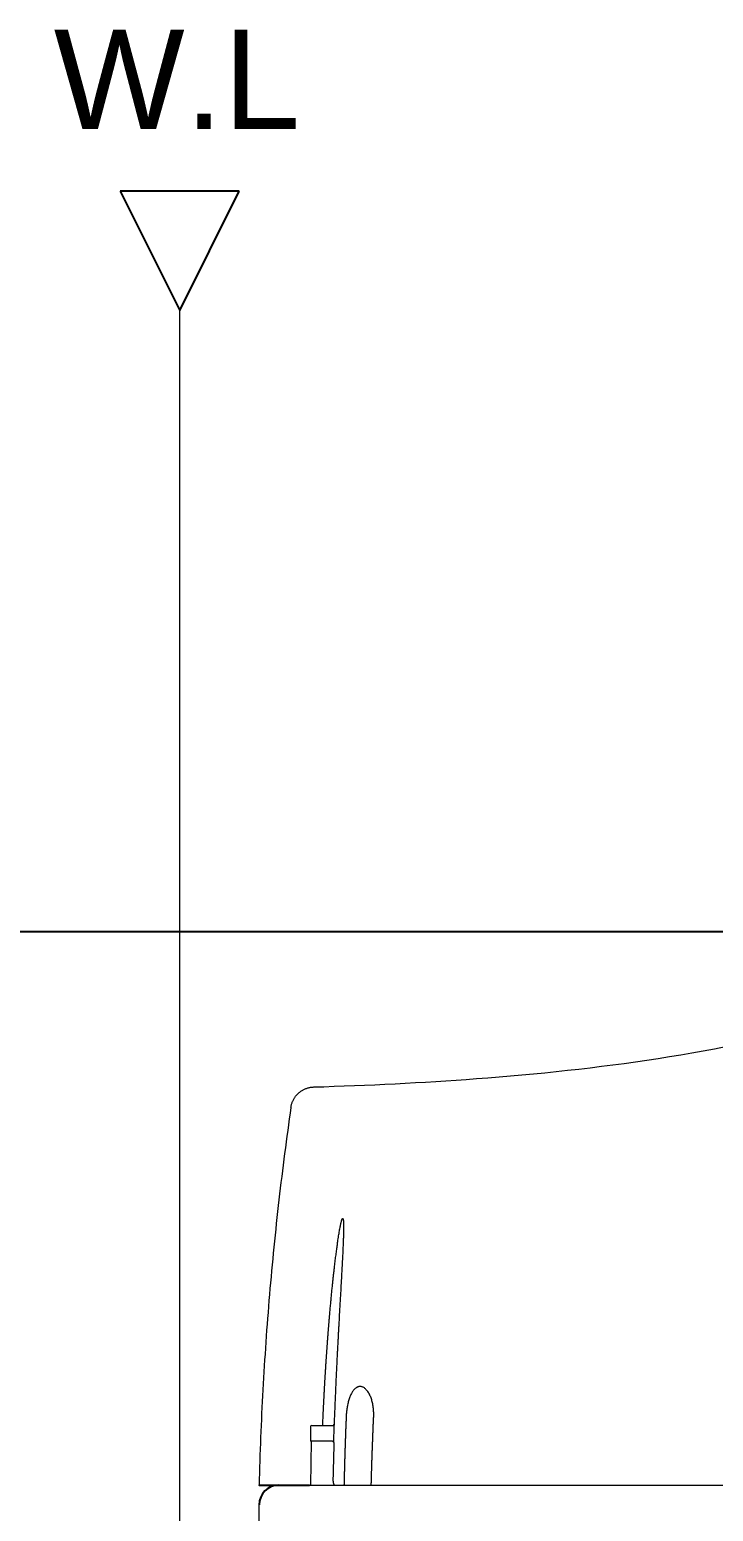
# Model space of a CAD drawing. Header units: millimetres. Extents: x 0 to 1800, y -67 to 2530.
# Drawn here: x 222.9 to 395.1, y 643.2 to 1016 of the extents above; entities that cross this region are included whole.
import ezdxf

# ---------------------------------------------------------------- set-up
doc = ezdxf.new("R2010")
doc.units = ezdxf.units.MM
for name, color, linetype in [('TEXT', 7, 'Continuous'), ('내부선 및 부속', 4, 'Continuous'), ('외형선', 3, 'Continuous'), ('치수선', 7, 'Continuous')]:
    doc.layers.add(name, color=color, linetype=linetype)
doc.styles.add('____', font='')
doc.styles.add('타이틀', font='H2GTRM.TTF', dxfattribs={"height": 25})
doc.styles.get('____').set_extended_font_data('굴림')
doc.dimstyles.new('MSADIM', dxfattribs={"dimtxt": 33, "dimasz": 17, "dimexe": 10, "dimexo": 7.5, "dimgap": 10, "dimtad": 0, "dimtih": 1, "dimtoh": 1, "dimdec": 0, "dimzin": 1, "dimdsep": 46, "dimtxsty": '____', "dimcen": 11.25, "dimadec": 0, "dimazin": 0, "dimtfac": 1, "dimtdec": 0, "dimtix": 1, "dimtmove": 0, "dimatfit": 3, "dimfxl": 0, "dimtolj": 1, "dimtzin": 1, "dimarcsym": 0})

# ---------------------------------------------------------------- blocks, each defined once
blk = doc.blocks.new('*D38')
at = {"layer": '치수선', "color": 0, "linetype": 'Continuous', "lineweight": -2}
for p, q in [((459.15, 789.05), (155.58, 789.05)), ((165.58, 772.05), (165.58, 552.27)), ((165.58, 286.85), (165.58, 506.64)), ((308.21, 269.85), (155.58, 269.85))]:
    blk.add_line(p, q, dxfattribs=at)
at = {"layer": '치수선', "color": 0, "linetype": 'Continuous'}
for points in [[(162.75, 772.05), (168.42, 772.05), (165.58, 789.05)], [(162.75, 286.85), (168.42, 286.85), (165.58, 269.85)]]:
    blk.add_solid(points, dxfattribs=at)
at = {"layer": '치수선', "color": 0, "linetype": 'Continuous', "insert": (165.58, 529.45), "char_height": 25, "attachment_point": 5, "style": '____'}
blk.add_mtext('\\A1;520', dxfattribs=at)

msp = doc.modelspace()

# ---------------------------------------------------------------- linework, layer by layer
at = {"linetype": 'Continuous', "lineweight": 13}
msp.add_open_spline([(312.23, 649.85), (313.36, 649.85), (314.56, 649.85), (315.82, 649.85)], degree=3, dxfattribs=at)
msp.add_open_spline([(315.82, 649.85), (316.97, 649.85), (319.36, 649.85), (321.96, 649.85), (324.65, 649.85), (326.05, 649.85), (328.93, 649.85), (330.43, 649.85), (332.74, 649.85), (333.52, 649.85), (334.51, 649.85), (334.71, 649.85), (335.11, 649.85), (335.7, 649.85), (336.31, 649.85), (338.32, 649.85), (339.96, 649.85), (343.27, 649.85), (344.95, 649.85), (348.34, 649.85), (350.06, 649.85), (353.51, 649.85), (355.26, 649.85), (358.78, 649.85), (360.55, 649.85), (363.23, 649.85), (364.13, 649.85), (365.25, 649.85), (365.48, 649.85), (365.93, 649.85), (366.15, 649.85), (366.83, 649.85), (367.28, 649.85), (369.54, 649.85), (371.35, 649.85), (374.97, 649.85), (376.79, 649.85), (380.44, 649.85), (382.26, 649.85), (385.92, 649.85), (387.76, 649.85), (391.43, 649.85), (393.27, 649.85), (395.11, 649.85)], degree=3, knots=[0, 0, 0, 0, 0.0625, 0.125, 0.125, 0.1875, 0.1875, 0.25, 0.25, 0.28125, 0.28125, 0.289062, 0.289062, 0.296875, 0.3125, 0.3125, 0.375, 0.375, 0.4375, 0.4375, 0.5, 0.5, 0.5625, 0.5625, 0.625, 0.625, 0.65625, 0.65625, 0.664062, 0.664062, 0.671875, 0.671875, 0.6875, 0.6875, 0.75, 0.75, 0.8125, 0.8125, 0.875, 0.875, 0.9375, 0.9375, 1, 1, 1, 1], dxfattribs=at)
at = {"layer": '내부선 및 부속', "linetype": 'Continuous', "lineweight": 13}
for p, q in [((293.66, 664.55), (293.66, 660.85)), ((293.96, 664.85), (298.36, 664.85)), ((293.85, 660.85), (293.66, 649.85)), ((298.3, 660.85), (293.66, 660.85)), ((298.75, 660.85), (298.31, 660.85))]:
    msp.add_line(p, q, dxfattribs=at)
msp.add_arc((293.96, 664.55), 0.3, 90, 180, dxfattribs=at)
for points, knots in [([(294.47, 749.99), (308.14, 750.41), (337.14, 751.82), (381.27, 756.44), (418.99, 764.14), (443.76, 773.85), (453.45, 779.62), (456.32, 781.64)], [0, 0, 0, 0, 0.246189, 0.522496, 0.798803, 0.936957, 1, 1, 1, 1]), ([(288.72, 744.86), (287.6, 737.13), (285.56, 721.46), (283.2, 697.77), (281.53, 673.83), (280.9, 657.85), (280.71, 649.85)], [0, 0, 0, 0, 0.2455, 0.497, 0.7485, 1, 1, 1, 1]), ([(296.72, 664.85), (296.76, 665.68), (296.8, 666.52), (296.83, 667.35), (296.84, 667.39), (296.84, 667.56), (296.86, 667.85), (296.88, 668.23), (296.89, 668.61), (296.91, 668.98), (296.93, 669.36), (296.95, 669.73), (296.97, 670.1), (296.98, 670.47), (297, 670.83), (297.02, 671.2), (297.04, 671.56), (297.06, 671.92), (297.08, 672.28), (297.1, 672.63), (297.12, 672.99), (297.14, 673.34), (297.15, 673.69), (297.17, 674.04), (297.19, 674.39), (297.21, 674.73), (297.23, 675.07), (297.25, 675.41), (297.27, 675.75), (297.29, 676.09), (297.31, 676.43), (297.33, 676.76), (297.35, 677.09), (297.37, 677.42), (297.39, 677.75), (297.41, 678.07), (297.43, 678.4), (297.45, 678.72), (297.47, 679.04), (297.49, 679.36), (297.51, 679.67), (297.53, 679.99), (297.55, 680.3), (297.57, 680.61), (297.59, 680.92), (297.61, 681.22), (297.63, 681.53), (297.65, 681.83), (297.67, 682.13), (297.69, 682.43), (297.71, 682.73), (297.74, 683.02), (297.76, 683.31), (297.78, 683.6), (297.8, 683.89), (297.82, 684.18), (297.84, 684.47), (297.86, 684.75), (297.88, 685.03), (297.9, 685.31), (297.92, 685.59), (297.94, 685.86), (297.96, 686.14), (297.98, 686.41), (298, 686.68), (298.02, 686.95), (298.04, 687.21), (298.06, 687.48), (298.08, 687.74), (298.1, 688), (298.12, 688.26), (298.14, 688.51), (298.16, 688.77), (298.18, 689.02), (298.2, 689.27), (298.22, 689.52), (298.24, 689.77), (298.26, 690.01), (298.28, 690.25), (298.3, 690.5), (298.32, 690.73), (298.34, 690.97), (298.36, 691.21), (298.38, 691.44), (298.43, 692.06), (298.52, 693.06), (298.64, 694.42), (298.76, 695.74), (298.88, 697.02), (299, 698.26), (299.12, 699.46), (299.24, 700.63), (299.36, 701.75), (299.48, 702.83), (299.6, 703.87), (299.74, 705.05), (299.89, 706.36), (300.07, 707.76), (300.24, 709.07), (300.4, 710.29), (300.55, 711.31), (300.68, 712.15), (300.79, 712.84), (300.89, 713.47), (300.99, 714.06), (301.09, 714.59), (301.17, 715.01), (301.24, 715.34), (301.3, 715.59), (301.35, 715.81), (301.4, 716.02), (301.44, 716.2), (301.49, 716.36), (301.53, 716.5), (301.58, 716.62), (301.62, 716.72), (301.65, 716.8), (301.69, 716.85), (301.72, 716.89), (301.76, 716.9), (301.79, 716.89), (301.82, 716.86), (301.84, 716.8), (301.87, 716.72), (301.89, 716.61), (301.91, 716.46), (301.93, 716.28), (301.95, 716.07), (301.96, 715.83), (301.97, 715.56), (301.98, 715.26), (301.98, 714.93), (301.98, 714.57), (301.98, 714.18), (301.97, 713.77), (301.96, 713.32), (301.95, 712.84), (301.93, 712.33), (301.92, 711.79), (301.89, 711.22), (301.87, 710.62), (301.84, 710), (301.82, 709.36), (301.79, 708.7), (301.75, 708), (301.72, 707.29), (301.68, 706.55), (301.64, 705.78), (301.6, 704.99), (301.53, 703.69), (301.43, 701.85), (301.29, 699.4), (301.14, 696.81), (300.98, 694.06), (300.87, 691.99), (300.8, 690.65), (300.76, 690.1), (300.73, 689.54), (300.7, 688.97), (300.67, 688.4), (300.64, 687.82), (300.61, 687.24), (300.58, 686.65), (300.55, 686.06), (300.52, 685.47), (300.48, 684.86), (300.45, 684.26), (300.42, 683.64), (300.39, 683.03), (300.36, 682.4), (300.32, 681.77), (300.29, 681.14), (300.26, 680.5), (300.23, 679.86), (300.2, 679.21), (300.17, 678.56), (300.13, 677.9), (300.1, 677.23), (300.07, 676.56), (300.04, 675.89), (300.01, 675.21), (299.98, 674.52), (299.95, 673.83), (299.92, 673.14), (299.89, 672.43), (299.86, 671.73), (299.83, 671.02), (299.8, 670.3), (299.77, 669.58), (299.74, 668.85), (299.71, 668.12), (299.68, 667.38), (299.65, 666.64), (299.62, 665.89), (299.6, 665.39), (299.59, 665.14)], [-0.024172, -0.024172, -0.024172, -0.024172, 0, 0, 0, 0.001192, 0.00489, 0.00857, 0.01223, 0.015873, 0.019496, 0.023101, 0.026688, 0.030256, 0.033805, 0.037336, 0.040848, 0.044342, 0.047817, 0.051273, 0.054711, 0.058131, 0.061532, 0.064914, 0.068278, 0.071623, 0.074949, 0.078257, 0.081547, 0.084817, 0.08807, 0.091304, 0.094519, 0.097715, 0.100893, 0.104053, 0.107194, 0.110316, 0.11342, 0.116505, 0.119572, 0.12262, 0.12565, 0.128661, 0.131653, 0.134627, 0.137583, 0.140519, 0.143438, 0.146337, 0.149219, 0.152081, 0.154925, 0.157751, 0.160558, 0.163346, 0.166116, 0.168867, 0.1716, 0.174314, 0.17701, 0.179687, 0.182346, 0.184986, 0.187607, 0.19021, 0.192795, 0.19536, 0.197908, 0.200437, 0.202947, 0.205439, 0.207912, 0.210366, 0.212802, 0.21522, 0.217619, 0.22, 0.222362, 0.224705, 0.22703, 0.229336, 0.231624, 0.233893, 0.236144, 0.249766, 0.263004, 0.275858, 0.288329, 0.300417, 0.312122, 0.323444, 0.334384, 0.344942, 0.355119, 0.364915, 0.379627, 0.393419, 0.406294, 0.418254, 0.429303, 0.436623, 0.443459, 0.449812, 0.455686, 0.461086, 0.466018, 0.468811, 0.471413, 0.473826, 0.476054, 0.478101, 0.479973, 0.481676, 0.483221, 0.48462, 0.485891, 0.487057, 0.488148, 0.489199, 0.490252, 0.491347, 0.492519, 0.493798, 0.495529, 0.497457, 0.499605, 0.501989, 0.504619, 0.507505, 0.510654, 0.514069, 0.517757, 0.521718, 0.525957, 0.530475, 0.535273, 0.540354, 0.545718, 0.551367, 0.5573, 0.563388, 0.569709, 0.576266, 0.583058, 0.590086, 0.59735, 0.604852, 0.612591, 0.620567, 0.642912, 0.666729, 0.69202, 0.71879, 0.747041, 0.752391, 0.757791, 0.763241, 0.768741, 0.77429, 0.77989, 0.785539, 0.791238, 0.796987, 0.802786, 0.808635, 0.814534, 0.820483, 0.826481, 0.83253, 0.838629, 0.844777, 0.850976, 0.857224, 0.863523, 0.869871, 0.87627, 0.882718, 0.889217, 0.895765, 0.902364, 0.909013, 0.915711, 0.92246, 0.929259, 0.936107, 0.943006, 0.949955, 0.956954, 0.964003, 0.971103, 0.978252, 0.985451, 0.992701, 1, 1, 1, 1]), ([(309.56, 667.02), (309.56, 667.03), (309.56, 667.06), (309.56, 667.1), (309.56, 667.14), (309.56, 667.18), (309.56, 667.22), (309.56, 667.26), (309.57, 667.3), (309.57, 667.34), (309.57, 667.38), (309.57, 667.42), (309.57, 667.46), (309.57, 667.5), (309.57, 667.54), (309.57, 667.58), (309.57, 667.62), (309.57, 667.66), (309.57, 667.7), (309.57, 667.74), (309.57, 667.78), (309.57, 667.82), (309.57, 667.86), (309.57, 667.9), (309.57, 667.94), (309.57, 667.98), (309.56, 668.02), (309.56, 668.06), (309.56, 668.1), (309.56, 668.14), (309.56, 668.18), (309.56, 668.22), (309.56, 668.25), (309.55, 668.29), (309.55, 668.33), (309.55, 668.37), (309.55, 668.41), (309.55, 668.45), (309.54, 668.49), (309.54, 668.53), (309.54, 668.57), (309.53, 668.61), (309.53, 668.65), (309.53, 668.69), (309.53, 668.73), (309.52, 668.77), (309.52, 668.81), (309.52, 668.84), (309.51, 668.88), (309.51, 668.92), (309.5, 668.96), (309.5, 669), (309.5, 669.04), (309.49, 669.08), (309.49, 669.12), (309.48, 669.16), (309.48, 669.2), (309.48, 669.23), (309.47, 669.27), (309.47, 669.31), (309.46, 669.35), (309.46, 669.39), (309.45, 669.43), (309.45, 669.47), (309.44, 669.51), (309.43, 669.54), (309.43, 669.58), (309.42, 669.62), (309.42, 669.66), (309.41, 669.7), (309.41, 669.74), (309.4, 669.78), (309.39, 669.81), (309.39, 669.85), (309.38, 669.89), (309.37, 669.93), (309.34, 670.14), (309.26, 670.52), (309.13, 671.05), (308.98, 671.55), (308.81, 672.01), (308.6, 672.49), (308.36, 672.95), (308.08, 673.39), (307.78, 673.76), (307.49, 674.06), (307.21, 674.28), (306.94, 674.44), (306.68, 674.56), (306.41, 674.63), (306.17, 674.65), (305.95, 674.64), (305.76, 674.6), (305.58, 674.54), (305.39, 674.46), (305.21, 674.35), (305.03, 674.22), (304.82, 674.05), (304.6, 673.83), (304.37, 673.54), (304.15, 673.21), (303.94, 672.85), (303.75, 672.45), (303.56, 672.02), (303.4, 671.55), (303.24, 671.05), (303.1, 670.52), (303.01, 670.13), (302.96, 669.88), (302.95, 669.8), (302.93, 669.72), (302.92, 669.64), (302.9, 669.56), (302.89, 669.47), (302.87, 669.39), (302.86, 669.31), (302.84, 669.22), (302.83, 669.14), (302.82, 669.06), (302.81, 668.97), (302.79, 668.89), (302.78, 668.81), (302.77, 668.72), (302.76, 668.64), (302.75, 668.55), (302.74, 668.47), (302.73, 668.38), (302.72, 668.3), (302.71, 668.21), (302.7, 668.13), (302.69, 668.04), (302.69, 667.96), (302.68, 667.87), (302.67, 667.79), (302.67, 667.7), (302.66, 667.62), (302.65, 667.53), (302.65, 667.44), (302.64, 667.36), (302.64, 667.27), (302.63, 667.18), (302.63, 667.1), (302.63, 667.04), (302.63, 667.01)], [0, 0, 0, 0, 0.001661, 0.003321, 0.00498, 0.006639, 0.008296, 0.009952, 0.011608, 0.013263, 0.014917, 0.016571, 0.018224, 0.019877, 0.021529, 0.02318, 0.024831, 0.026482, 0.028133, 0.029784, 0.031434, 0.033084, 0.034734, 0.036384, 0.038034, 0.039685, 0.041335, 0.042986, 0.044637, 0.046288, 0.04794, 0.049592, 0.051244, 0.052897, 0.054551, 0.056205, 0.05786, 0.059515, 0.061172, 0.062829, 0.064487, 0.066146, 0.067806, 0.069467, 0.071129, 0.072793, 0.074457, 0.076123, 0.07779, 0.079459, 0.081128, 0.0828, 0.084473, 0.086147, 0.087823, 0.089501, 0.09118, 0.092861, 0.094544, 0.096229, 0.097916, 0.099604, 0.101295, 0.102988, 0.104683, 0.10638, 0.108079, 0.109781, 0.111485, 0.113191, 0.1149, 0.116611, 0.118325, 0.120041, 0.12176, 0.123481, 0.125206, 0.15044, 0.175386, 0.20021, 0.225084, 0.250182, 0.281052, 0.311947, 0.343188, 0.375099, 0.400403, 0.425407, 0.450259, 0.475108, 0.500108, 0.517887, 0.535609, 0.553326, 0.57109, 0.588954, 0.60697, 0.625188, 0.650533, 0.675548, 0.700363, 0.725115, 0.749943, 0.774683, 0.799373, 0.824159, 0.849191, 0.874618, 0.878283, 0.881938, 0.885584, 0.88922, 0.892848, 0.896468, 0.90008, 0.903685, 0.907284, 0.910876, 0.914462, 0.918042, 0.921618, 0.925189, 0.928757, 0.93232, 0.935881, 0.939439, 0.942995, 0.946549, 0.950102, 0.953655, 0.957207, 0.96076, 0.964313, 0.967868, 0.971425, 0.974984, 0.978545, 0.98211, 0.985679, 0.989251, 0.992829, 0.996412, 1, 1, 1, 1]), ([(298.36, 664.85), (298.41, 664.85), (298.45, 664.85), (298.65, 664.85), (298.8, 664.85), (299.06, 664.85), (299.18, 664.85), (299.3, 664.85)], [0, 0, 0, 0, 0.1463, 0.1463, 0.596963, 0.596963, 1, 1, 1, 1]), ([(299.3, 664.85), (299.33, 664.85), (299.35, 664.86), (299.41, 664.89), (299.43, 664.91), (299.49, 664.99), (299.52, 665.04), (299.56, 665.1), (299.57, 665.11), (299.57, 665.12), (299.58, 665.12), (299.58, 665.13), (299.58, 665.13), (299.59, 665.13), (299.59, 665.13), (299.59, 665.13), (299.59, 665.13), (299.59, 665.13)], [0, 0, 0, 0, 0.152079, 0.152079, 0.390897, 0.390897, 0.874785, 0.874785, 0.9376, 0.9376, 0.963152, 0.963152, 0.991073, 0.991073, 0.998149, 0.998149, 1, 1, 1, 1]), ([(299.54, 665.14), (299.53, 665.12), (299.53, 665.09), (299.51, 665.04), (299.5, 665), (299.49, 664.99), (299.48, 664.98)], [0, 0, 0, 0, 0.333319, 0.676404, 0.855045, 1, 1, 1, 1]), ([(299.55, 665.14), (299.55, 665.14), (299.55, 665.14), (299.54, 665.14), (299.54, 665.14), (299.54, 665.14), (299.54, 665.14), (299.54, 665.14), (299.54, 665.14), (299.54, 665.14), (299.54, 665.14), (299.53, 665.14), (299.53, 665.14), (299.53, 665.14), (299.53, 665.14), (299.53, 665.14), (299.53, 665.14), (299.53, 665.14), (299.53, 665.14), (299.54, 665.14), (299.54, 665.14), (299.54, 665.14), (299.54, 665.14), (299.54, 665.14), (299.54, 665.14), (299.54, 665.14), (299.54, 665.14), (299.54, 665.14), (299.55, 665.14), (299.55, 665.14), (299.55, 665.14), (299.55, 665.14), (299.55, 665.14), (299.55, 665.14), (299.56, 665.14), (299.56, 665.14), (299.56, 665.14), (299.56, 665.14), (299.57, 665.14), (299.57, 665.14), (299.57, 665.14), (299.57, 665.14), (299.58, 665.14), (299.58, 665.14), (299.58, 665.14), (299.59, 665.14), (299.59, 665.14), (299.59, 665.14), (299.59, 665.14)], [0, 0, 0, 0, 0.01732, 0.042489, 0.067516, 0.0924, 0.117141, 0.141737, 0.166186, 0.190489, 0.214644, 0.238651, 0.262508, 0.286214, 0.30977, 0.333174, 0.356425, 0.379524, 0.402469, 0.42526, 0.447897, 0.470378, 0.492705, 0.514876, 0.53689, 0.558749, 0.580451, 0.601997, 0.623385, 0.644617, 0.665692, 0.68661, 0.70737, 0.727974, 0.74842, 0.768709, 0.788842, 0.808818, 0.828637, 0.848299, 0.867806, 0.887157, 0.906351, 0.925391, 0.944275, 0.963004, 0.981579, 1, 1, 1, 1]), ([(299.6, 665.14), (299.6, 665.14), (299.59, 665.14), (299.59, 665.14), (299.58, 665.14), (299.58, 665.14), (299.58, 665.14), (299.57, 665.14), (299.57, 665.14), (299.57, 665.14), (299.56, 665.14), (299.56, 665.14), (299.56, 665.14), (299.55, 665.14), (299.55, 665.14), (299.55, 665.14), (299.55, 665.14), (299.55, 665.14)], [0, 0, 0, 0, 0.050732, 0.12414, 0.197222, 0.269973, 0.34239, 0.414466, 0.486196, 0.557577, 0.628604, 0.699273, 0.769578, 0.839517, 0.909085, 0.978279, 1, 1, 1, 1]), ([(299.59, 665.13), (299.59, 665.13), (299.59, 665.13), (299.59, 665.13), (299.59, 665.13), (299.59, 665.13), (299.59, 665.13), (299.59, 665.13), (299.58, 665.12), (299.58, 665.12), (299.58, 665.12)], [0, 0, 0, 0, 0.083449, 0.177433, 0.282887, 0.400473, 0.530668, 0.673821, 0.830198, 1, 1, 1, 1]), ([(299.59, 665.14), (299.59, 665.14), (299.59, 665.14), (299.59, 665.14), (299.59, 665.14), (299.59, 665.13)], [0, 0, 0, 0, 0.463161, 0.463161, 1, 1, 1, 1]), ([(302.63, 667.01), (302.62, 666.85), (302.61, 666.52), (302.59, 666.03), (302.57, 665.55), (302.55, 665.06), (302.53, 664.57), (302.51, 664.08), (302.49, 663.59), (302.48, 663.1), (302.46, 662.61), (302.44, 662.13), (302.42, 661.64), (302.41, 661.15), (302.39, 660.66), (302.37, 660.17), (302.36, 659.68), (302.34, 659.19), (302.33, 658.7), (302.31, 658.21), (302.29, 657.72), (302.28, 657.23), (302.26, 656.74), (302.25, 656.25), (302.24, 655.75), (302.22, 655.26), (302.21, 654.77), (302.19, 654.28), (302.18, 653.79), (302.17, 653.3), (302.16, 652.81), (302.14, 652.31), (302.13, 651.82), (302.12, 651.33), (302.11, 650.84), (302.1, 650.35), (302.09, 650.02), (302.08, 649.85)], [0, 0, 0, 0, 0.028444, 0.056896, 0.085355, 0.113821, 0.142295, 0.170776, 0.199265, 0.227761, 0.256265, 0.284776, 0.313294, 0.34182, 0.370353, 0.398894, 0.427443, 0.455999, 0.484562, 0.513133, 0.541711, 0.570297, 0.598891, 0.627492, 0.656101, 0.684717, 0.713341, 0.741973, 0.770612, 0.799258, 0.827913, 0.856575, 0.885245, 0.913922, 0.942607, 0.9713, 1, 1, 1, 1]), ([(308.95, 649.85), (308.95, 650.02), (308.96, 650.35), (308.98, 650.84), (308.99, 651.33), (309, 651.82), (309.02, 652.31), (309.03, 652.81), (309.05, 653.3), (309.06, 653.79), (309.08, 654.28), (309.1, 654.77), (309.11, 655.26), (309.13, 655.75), (309.14, 656.25), (309.16, 656.74), (309.18, 657.23), (309.19, 657.72), (309.21, 658.21), (309.23, 658.7), (309.25, 659.19), (309.26, 659.68), (309.28, 660.17), (309.3, 660.66), (309.32, 661.15), (309.34, 661.64), (309.36, 662.13), (309.38, 662.62), (309.39, 663.11), (309.41, 663.6), (309.43, 664.09), (309.45, 664.57), (309.47, 665.06), (309.49, 665.55), (309.51, 666.04), (309.54, 666.53), (309.55, 666.86), (309.56, 667.02)], [0, 0, 0, 0, 0.028677, 0.057349, 0.086013, 0.114672, 0.143324, 0.171969, 0.200609, 0.229242, 0.257869, 0.286489, 0.315104, 0.343712, 0.372313, 0.400909, 0.429498, 0.458081, 0.486658, 0.515229, 0.543794, 0.572352, 0.600904, 0.629451, 0.657991, 0.686525, 0.715053, 0.743574, 0.77209, 0.8006, 0.829104, 0.857601, 0.886093, 0.914579, 0.943058, 0.971532, 1, 1, 1, 1]), ([(299.18, 660.85), (299.16, 660.85), (299.1, 660.85), (299.03, 660.85), (298.98, 660.85), (298.96, 660.85), (298.93, 660.85), (298.91, 660.85), (298.85, 660.85), (298.78, 660.85), (298.7, 660.85), (298.64, 660.85), (298.62, 660.85), (298.58, 660.85), (298.56, 660.85), (298.5, 660.85), (298.42, 660.85), (298.34, 660.85), (298.3, 660.85)], [0, 0, 0, 0, 0.125, 0.25, 0.25, 0.3125, 0.3125, 0.375, 0.375, 0.5, 0.625, 0.625, 0.6875, 0.6875, 0.75, 0.75, 0.875, 1, 1, 1, 1]), ([(299.18, 660.85), (299.21, 660.85), (299.24, 660.85), (299.29, 660.84), (299.31, 660.84), (299.34, 660.82), (299.35, 660.82), (299.36, 660.81), (299.37, 660.8), (299.39, 660.78), (299.4, 660.77), (299.41, 660.75)], [0, 0, 0, 0, 0.25, 0.25, 0.5, 0.5, 0.625, 0.625, 0.75, 0.75, 1, 1, 1, 1]), ([(299.41, 660.75), (299.43, 660.73), (299.45, 660.68), (299.47, 660.62), (299.48, 660.58), (299.49, 660.56), (299.49, 660.53), (299.5, 660.51), (299.51, 660.46), (299.52, 660.42), (299.53, 660.36), (299.53, 660.33), (299.53, 660.3), (299.54, 660.28), (299.54, 660.27), (299.54, 660.21), (299.55, 660.13), (299.55, 660.04), (299.55, 659.97), (299.55, 659.95), (299.55, 659.9), (299.55, 659.88), (299.55, 659.85)], [0, 0, 0, 0, 0.125, 0.25, 0.25, 0.3125, 0.3125, 0.375, 0.375, 0.5, 0.5, 0.5625, 0.59375, 0.59375, 0.625, 0.625, 0.75, 0.875, 0.875, 0.9375, 0.9375, 1, 1, 1, 1]), ([(299.3, 651.35), (299.3, 651.25), (299.3, 651.16), (299.31, 651.01), (299.31, 650.97), (299.31, 650.89), (299.32, 650.87), (299.32, 650.82), (299.32, 650.8), (299.33, 650.69), (299.34, 650.6), (299.36, 650.5), (299.37, 650.48), (299.37, 650.44), (299.38, 650.42), (299.39, 650.36), (299.4, 650.33), (299.43, 650.22), (299.45, 650.16), (299.48, 650.09), (299.49, 650.08), (299.5, 650.05), (299.5, 650.04), (299.52, 650.01), (299.55, 649.97), (299.58, 649.93), (299.6, 649.91), (299.6, 649.9), (299.62, 649.89), (299.62, 649.89), (299.66, 649.86), (299.69, 649.85), (299.72, 649.85)], [0, 0, 0, 0, 0.125, 0.125, 0.1875, 0.1875, 0.21875, 0.21875, 0.25, 0.25, 0.375, 0.375, 0.40625, 0.40625, 0.4375, 0.4375, 0.5, 0.5, 0.625, 0.625, 0.65625, 0.65625, 0.6875, 0.6875, 0.75, 0.8125, 0.8125, 0.84375, 0.84375, 0.875, 0.875, 1, 1, 1, 1])]:
    msp.add_open_spline(points, degree=3, knots=knots, dxfattribs=at)
msp.add_rational_spline([(288.72, 744.86), (289.15, 747.87), (291.42, 749.9), (294.47, 749.99)], [1.13253875568, 0.955820422228, 0.955820414774, 1.13253873332], degree=3, dxfattribs=at)
for points in [[(299.58, 665.12), (299.52, 663.66), (299.47, 662.21), (299.41, 660.75)], [(299.55, 659.85), (299.45, 657.02), (299.37, 654.19), (299.3, 651.35)]]:
    msp.add_open_spline(points, degree=3, dxfattribs=at)
at = {"layer": '외형선', "linetype": 'Continuous'}
for p, q in [((275.71, 975.38), (245.71, 975.38)), ((245.71, 975.38), (260.71, 945.38)), ((260.71, 945.38), (275.71, 975.38))]:
    msp.add_line(p, q, dxfattribs=at)
at = {"layer": '외형선', "linetype": 'Continuous', "lineweight": 18}
for p, q in [((260.71, 269.85), (260.71, 945.38)), ((285.71, 649.85), (975.71, 649.85)), ((280.71, 623.08), (280.71, 644.85))]:
    msp.add_line(p, q, dxfattribs=at)
at = {"layer": '외형선'}
msp.add_arc((285.71, 644.85), 5, 90, 180, dxfattribs=at)
at = {"layer": '외형선', "linetype": 'Continuous'}
msp.add_rational_spline([(280.71, 649.85), (280.7, 649.85), (284.97, 649.85), (293.38, 649.85)], [1.00000000033, 0.999998464484, 1.00530524232, 1.01592033383], degree=3, dxfattribs=at)

# ---------------------------------------------------------------- texts
at = {"layer": 'TEXT', "insert": (229, 1016), "char_height": 25, "width": 248.9925, "attachment_point": 1, "line_spacing_factor": 0.963855, "style": '타이틀'}
msp.add_mtext('\\fArial;W.L', dxfattribs=at)

# ---------------------------------------------------------------- dimensions: what is measured, and where the dimension line sits
at = {"layer": '치수선', "linetype": 'Continuous'}
dim = msp.add_linear_dim(base=(165.58, 269.85), p1=(466.65, 789.05), p2=(315.71, 269.85), angle=90, text='520', dimstyle='MSADIM', override={"dimtxt": 25}, dxfattribs=at)
dim.commit()
dim.dimension.update_dxf_attribs({"geometry": '*D38', "text_midpoint": (165.58, 529.45)})

doc.saveas('drawing.dxf')
